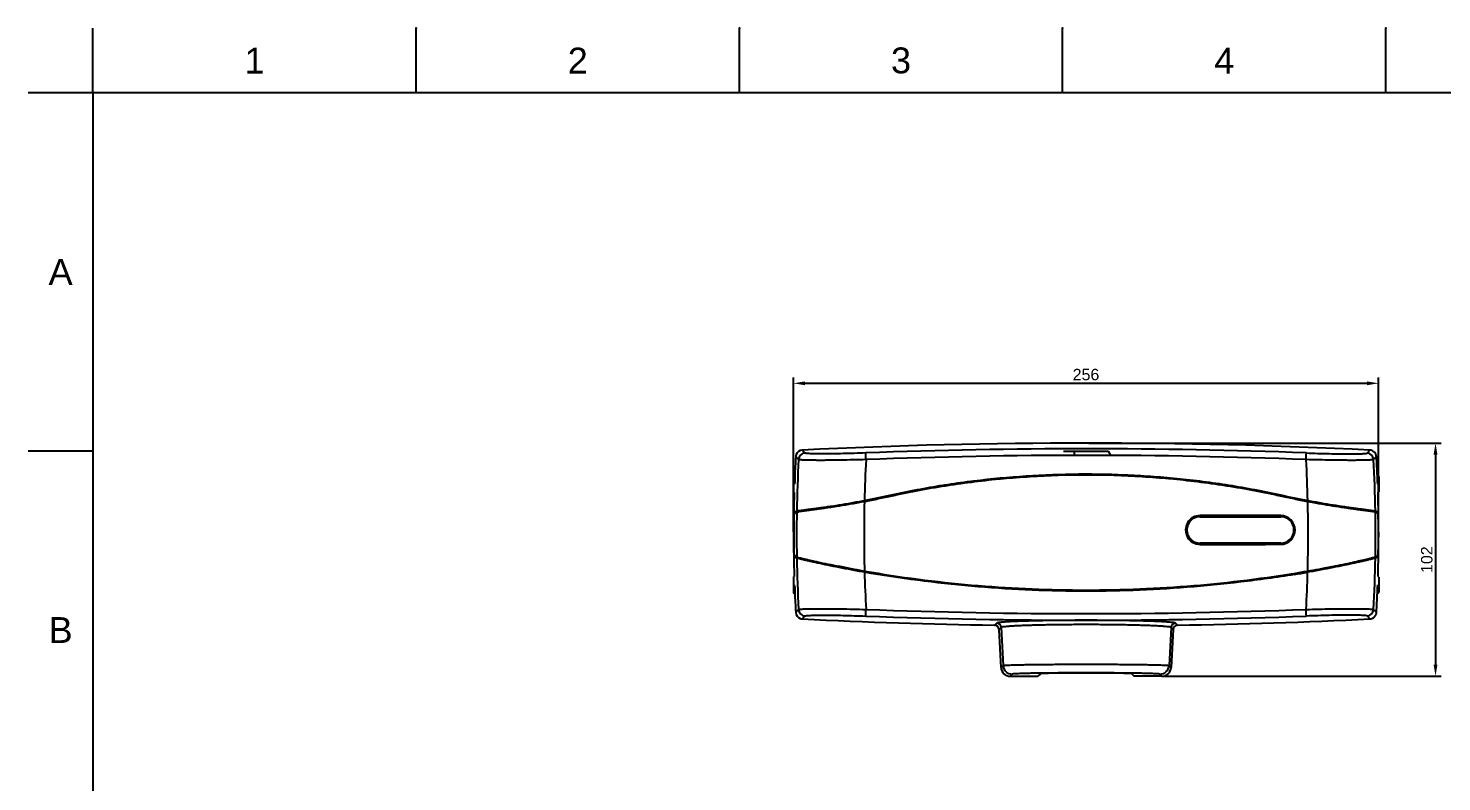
# Model space of a CAD drawing. Header units: millimetres. Extents: x 3440 to 4034, y 651 to 1071.
# Drawn here: x 3440.5 to 3749.6, y 906.6 to 1071.4 of the extents above; entities that cross this region are included whole.
import ezdxf

# ---------------------------------------------------------------- set-up
doc = ezdxf.new("R2010")
doc.units = ezdxf.units.MM
doc.header["$LTSCALE"] = 0.1
doc.layers.add('DIM', color=3, linetype='Continuous')
doc.layers.add('MEMBER', color=7, linetype='Continuous')
doc.styles.get("Standard").update_dxf_attribs({"font": 'arial.ttf'})
doc.dimstyles.new('ISO-25', dxfattribs={"dimtxt": 2.5, "dimasz": 2.5, "dimexe": 1.25, "dimexo": 0.625, "dimtad": 1, "dimtxsty": 'Standard', "dimcen": 2.5, "dimadec": 0, "dimazin": 0, "dimtfac": 1, "dimtmove": 0, "dimatfit": 3, "dimfxl": 1, "dimarcsym": 0})

# ---------------------------------------------------------------- blocks, each defined once
blk = doc.blocks.new('*D4')
at = {"layer": 'Defpoints', "color": 0, "transparency": 16777216}
for p in [(3735.82, 993.74), (3607.85, 960.66), (3735.82, 960.49)]:
    blk.add_point(p, dxfattribs=at)
at = {"layer": 'DIM', "color": 0, "lineweight": -2, "transparency": 16777216}
for p, q in [((3607.85, 961.28), (3607.85, 994.99)), ((3610.35, 993.74), (3733.32, 993.74)), ((3735.82, 961.11), (3735.82, 994.99))]:
    blk.add_line(p, q, dxfattribs=at)
at = {"layer": 'DIM', "color": 0, "transparency": 16777216}
for points in [[(3610.35, 994.15), (3610.35, 993.32), (3607.85, 993.74)], [(3733.32, 994.15), (3733.32, 993.32), (3735.82, 993.74)]]:
    blk.add_solid(points, dxfattribs=at)
at = {"layer": 'DIM', "color": 0, "transparency": 16777216, "insert": (3671.83, 995.64), "char_height": 2.5, "attachment_point": 5}
blk.add_mtext('256', dxfattribs=at)
blk = doc.blocks.new('*D5')
at = {"layer": 'Defpoints', "color": 0, "transparency": 16777216}
for p in [(3671.85, 980.66), (3688.45, 929.66), (3748.29, 929.66)]:
    blk.add_point(p, dxfattribs=at)
at = {"layer": 'DIM', "color": 0, "lineweight": -2, "transparency": 16777216}
for p, q in [((3672.48, 980.66), (3749.54, 980.66)), ((3748.29, 978.16), (3748.29, 932.16)), ((3689.08, 929.66), (3749.54, 929.66))]:
    blk.add_line(p, q, dxfattribs=at)
at = {"layer": 'DIM', "color": 0, "transparency": 16777216}
for points in [[(3747.87, 978.16), (3748.7, 978.16), (3748.29, 980.66)], [(3747.87, 932.16), (3748.7, 932.16), (3748.29, 929.66)]]:
    blk.add_solid(points, dxfattribs=at)
at = {"layer": 'DIM', "color": 0, "transparency": 16777216, "insert": (3746.38, 955.16), "char_height": 2.5, "attachment_point": 5, "rotation": 90}
blk.add_mtext('102', dxfattribs=at)

msp = doc.modelspace()

# ---------------------------------------------------------------- linework, layer by layer
for p, q in [((3454.596, 1057.271), (3454.596, 1071.412)), ((3525.303, 1057.271), (3525.303, 1071.412)), ((3596.01, 1057.271), (3596.01, 1071.412)), ((3666.717, 1057.271), (3666.717, 1071.412)), ((3737.424, 1057.271), (3737.424, 1071.412)), ((3454.596, 1057.271), (3440.454, 1057.271)), ((4020.252, 1057.271), (3454.596, 1057.271)), ((3454.596, 1057.271), (3454.596, 665.554)), ((3454.596, 978.928), (3440.454, 978.928))]:
    msp.add_line(p, q)
for p in [(3525.303, 1071.412), (3596.01, 1071.412), (3666.717, 1071.412), (3737.424, 1071.412)]:
    msp.add_point(p)
at = {"layer": 'MEMBER', "color": 7, "linetype": 'Continuous'}
for p, q in [((3608.966, 977.066), (3608.335, 977.703)), ((3609.758, 979.116), (3610.389, 978.481)), ((3666.927, 978.909), (3676.773, 978.909)), ((3669.35, 977.909), (3669.35, 978.909)), ((3677.35, 977.909), (3676.773, 978.909)), ((3733.311, 978.481), (3733.943, 979.116)), ((3735.366, 977.703), (3734.734, 977.066)), ((3607.85, 973.347), (3607.85, 969.971)), ((3608.106, 973.453), (3608.106, 972.06)), ((3608.147, 973.412), (3608.106, 973.453)), ((3671.85, 973.661), (3671.85, 973.735)), ((3735.553, 973.412), (3735.594, 973.453)), ((3735.594, 972.06), (3735.594, 973.453)), ((3735.85, 973.347), (3735.85, 969.971)), ((3623.312, 968.09), (3623.362, 968.099)), ((3623.34, 967.94), (3623.353, 967.927)), ((3623.374, 967.93), (3623.341, 967.923)), ((3623.375, 967.925), (3623.373, 967.843)), ((3720.359, 967.923), (3720.326, 967.93)), ((3720.338, 968.099), (3720.388, 968.09)), ((3720.342, 967.844), (3720.34, 967.929)), ((3720.347, 967.927), (3720.36, 967.94)), ((3720.67, 967.863), (3720.359, 967.923)), ((3721.316, 967.738), (3720.67, 967.863)), ((3608.591, 965.589), (3608.668, 965.629)), ((3608.668, 965.629), (3608.709, 965.649)), ((3608.708, 965.649), (3609.041, 965.644)), ((3608.709, 965.649), (3608.716, 965.653)), ((3696.775, 964.555), (3696.775, 964.759)), ((3696.775, 964.759), (3714.425, 964.759)), ((3714.425, 964.705), (3696.775, 964.705)), ((3714.425, 964.806), (3714.425, 964.805)), ((3714.425, 964.759), (3714.425, 964.555)), ((3721.381, 967.751), (3721.316, 967.738)), ((3735.227, 965.758), (3735.132, 965.805)), ((3696.775, 964.555), (3714.425, 964.555)), ((3696.775, 958.559), (3696.775, 958.763)), ((3714.425, 958.763), (3696.775, 958.763)), ((3696.775, 958.613), (3714.425, 958.613)), ((3714.425, 958.559), (3696.775, 958.559)), ((3714.425, 958.763), (3714.425, 958.559)), ((3714.425, 958.513), (3714.425, 958.512)), ((3608.713, 955.667), (3608.594, 955.736)), ((3608.713, 955.667), (3608.853, 955.67)), ((3608.716, 955.665), (3608.713, 955.667)), ((3734.987, 955.667), (3734.847, 955.67)), ((3734.988, 955.667), (3734.984, 955.665)), ((3735.028, 955.691), (3734.988, 955.667)), ((3735.106, 955.736), (3735.028, 955.691)), ((3735.132, 955.513), (3735.244, 955.577)), ((3623.383, 952.41), (3623.332, 952.419)), ((3623.374, 952.583), (3623.361, 952.569)), ((3623.373, 952.665), (3623.374, 952.583)), ((3623.374, 952.583), (3623.413, 952.576)), ((3623.376, 952.665), (3623.425, 952.657)), ((3720.336, 952.569), (3720.292, 952.562)), ((3720.305, 952.585), (3720.308, 952.666)), ((3720.305, 952.58), (3720.333, 952.585)), ((3720.363, 952.418), (3720.317, 952.411)), ((3720.339, 952.569), (3720.326, 952.583)), ((3607.85, 951.347), (3607.85, 947.971)), ((3608.106, 949.258), (3608.106, 947.865)), ((3717.322, 952.081), (3717.335, 952.067)), ((3735.594, 947.865), (3735.594, 949.258)), ((3735.85, 951.347), (3735.85, 947.971)), ((3608.147, 947.907), (3608.106, 947.865)), ((3671.448, 948.43), (3671.85, 948.43)), ((3671.85, 948.43), (3671.85, 948.506)), ((3735.553, 947.907), (3735.594, 947.865)), ((3608.335, 943.615), (3608.966, 944.253)), ((3734.734, 944.253), (3735.366, 943.615)), ((3610.389, 942.838), (3609.758, 942.202)), ((3653.265, 940.324), (3653.701, 932.004)), ((3690.436, 940.324), (3690, 932.004)), ((3733.943, 942.202), (3733.311, 942.838)), ((3653.251, 931.554), (3652.815, 939.872)), ((3690.885, 939.872), (3690.449, 931.554)), ((3653.251, 931.554), (3653.701, 932.004)), ((3690, 932.004), (3690.449, 931.554)), ((3655.697, 930.109), (3655.248, 929.659)), ((3655.248, 929.659), (3661.32, 929.659)), ((3661.852, 930.191), (3661.32, 929.659)), ((3681.849, 930.191), (3682.38, 929.659)), ((3688.453, 929.659), (3682.38, 929.659)), ((3688.453, 929.659), (3688.003, 930.109))]:
    msp.add_line(p, q, dxfattribs=at)
for centre, radius, start, end in [((3671.85, -269.341), 1250, 87.152714, 92.847288), ((3907.85, 960.659), 300, 176.74305, 177.56065), ((3609.842, 977.616), 1.51, 159.79293, 176.68936), ((3609.841, 977.616), 1.509, 159.79454, 176.69473), ((3609.832, 977.618), 1.5, 92.84703, 159.7387), ((3609.832, 977.618), 1.5, 92.84541, 159.74538), ((3914.037, 960.66), 305.512, 176.92177, 179.03498), ((3610.465, 976.981), 1.501, 92.90027, 176.77736), ((3930.334, 960.662), 307.062, 176.94009, 178.61419), ((3671.85, -293.731), 1273.144, 87.831493, 92.168507), ((3671.85, -290.532), 1268.499, 87.825073, 92.174927), ((3413.366, 960.662), 307.062, 1.38581, 3.05991), ((3733.235, 976.981), 1.501, 3.22259, 87.09972), ((3733.866, 977.609), 1.509, 70.39121, 87.09922), ((3733.866, 977.609), 1.509, 70.39781, 87.10132), ((3733.87, 977.622), 1.496, 64.4187, 70.34863), ((3733.867, 977.617), 1.501, 25.54721, 64.41132), ((3733.868, 977.618), 1.501, 25.5401, 64.41889), ((3429.663, 960.66), 305.512, 0.96502, 3.07823), ((3733.872, 977.62), 1.496, 20.0554, 25.53377), ((3733.872, 977.62), 1.495, 20.05999, 25.53965), ((3733.859, 977.616), 1.509, 3.3104, 20.01831), ((3435.85, 960.659), 300, 2.43934, 3.25696), ((3608, 973.347), 0.15, 45, 180), ((3332.684, 981.817), 275.595, 357.88771, 358.14561), ((3554.83, 974.571), 53.331, 358.20288, 358.53066), ((3670.081, 785.446), 188.168, 97.23236, 99.01025), ((3671.931, 771.214), 202.519, 94.98345, 97.24469), ((3672.032, 770.127), 203.611, 93.39522, 94.98526), ((3671.852, 775.61), 198.125, 90.00066, 90.82475), ((3778.388, 974.272), 42.845, 181.43084, 181.83953), ((3946.207, 979.573), 210.747, 181.81525, 182.15201), ((3735.7, 973.347), 0.15, 0, 135), ((3608, 969.971), 0.15, 180, 213.75), ((3907.85, 960.659), 300, 178.24951, 181.75049), ((3930.537, 960.661), 307.265, 178.66055, 181.49108), ((3631.254, 969.573), 8.081, 190.57717, 191.12754), ((3632.558, 969.815), 9.355, 190.56843, 191.01491), ((3629.536, 969.328), 0.263, 219.10816, 223.13799), ((3687.295, 702.297), 273.071, 101.60088, 102.25244), ((3412.99, 960.66), 307.438, 358.50998, 1.33899), ((3761.609, 1188.326), 224.214, 259.39879, 259.66411), ((3435.85, 960.659), 300, 358.24872, 1.75128), ((3735.7, 969.971), 0.15, 326.25, 0), ((3610.404, 961.996), 4.228, 115.73033, 117.37333), ((3914.092, 960.659), 305.567, 179.08197, 180.91813), ((3610.181, 962.569), 3.414, 117.77361, 118.48236), ((3608.719, 965.803), 0.15, 240.04148, 269.03972), ((3696.775, 961.659), 3.151, 89.98985, 270.01015), ((3696.775, 961.659), 3.1, 90, 270), ((3696.775, 961.659), 3.046, 90, 270), ((3714.424, 961.659), 3.147, 270.01288, 89.98712), ((3714.425, 961.659), 3.1, 270, 90), ((3714.425, 961.659), 3.046, 270, 90), ((3733.209, 961.973), 4.085, 62.28, 64.25119), ((3429.608, 960.659), 305.567, 359.08187, 0.91803), ((3696.775, 961.659), 2.896, 90, 270), ((3714.425, 961.659), 2.896, 270, 90), ((3627.214, 988.03), 37.484, 240.00073, 240.16925), ((3914.037, 960.659), 305.512, 180.96513, 183.07823), ((3723.386, 998.043), 43.955, 283.97928, 284.29103), ((3429.663, 960.659), 305.512, 356.92177, 359.03487), ((3930.327, 960.656), 307.055, 181.53828, 183.05992), ((3671.757, 1233.938), 285.435, 279.1858, 279.79667), ((3668.866, 1251.992), 303.814, 279.1798, 279.74511), ((3668.991, 1251.154), 303.121, 279.18154, 279.74866), ((3413.373, 960.656), 307.055, 356.94008, 358.46125), ((3608, 951.347), 0.15, 146.25, 180), ((3671.799, 1233.957), 285.528, 273.74221, 276.11659), ((3671.804, 1233.912), 285.483, 276.11662, 276.29896), ((3671.872, 1233.413), 284.979, 276.29637, 279.17707), ((3735.7, 951.347), 0.15, 0, 33.75), ((3608, 947.971), 0.15, 180, 315), ((3907.85, 960.659), 300, 182.43934, 183.25696), ((3671.851, 1232.581), 284.151, 269.99974, 270.87434), ((3671.839, 1233.255), 284.825, 270.87484, 273.02111), ((3671.817, 1233.699), 285.269, 273.02073, 273.74202), ((3435.85, 960.659), 300, 356.74306, 357.56065), ((3735.7, 947.971), 0.15, 225, 0), ((3609.832, 943.7), 1.5, 183.2567, 249.7401), ((3609.832, 943.7), 1.5, 183.25646, 249.7471), ((3610.465, 944.337), 1.501, 183.22264, 267.09973), ((3671.85, 2211.85), 1268.499, 267.825073, 272.174927), ((3733.235, 944.337), 1.501, 272.90028, 356.77741), ((3733.865, 943.702), 1.503, 325.55164, 336.20835), ((3733.867, 943.701), 1.501, 325.5413, 336.21744), ((3733.869, 943.7), 1.499, 336.22893, 341.17276), ((3733.875, 943.698), 1.493, 336.21889, 341.18296), ((3733.859, 943.702), 1.509, 341.20768, 356.69338), ((3733.861, 943.702), 1.507, 341.20497, 356.70953), ((3609.834, 943.71), 1.51, 249.79663, 267.09742), ((3609.834, 943.71), 1.509, 249.80236, 267.09911), ((3671.85, 2190.659), 1250, 267.152714, 269.08241), ((3671.85, 2215.05), 1273.144, 267.831493, 272.168507), ((3651.816, 939.824), 0.996, 83.86176, 89.07304), ((3651.816, 939.82), 1, 3.00464, 89.08241), ((3651.815, 939.813), 1.007, 71.88028, 83.86451), ((3651.815, 939.816), 1.004, 55.47565, 71.80455), ((3652.266, 940.271), 1, 3.04542, 89.07742), ((3691.435, 940.271), 1, 90.92259, 176.95747), ((3691.884, 939.82), 1, 90.91759, 177), ((3671.85, 2190.659), 1250, 270.91759, 272.84729), ((3733.866, 943.71), 1.509, 272.89696, 288.38144), ((3733.867, 943.708), 1.507, 272.8846, 288.38113), ((3733.869, 943.699), 1.498, 288.41574, 293.35603), ((3733.871, 943.694), 1.493, 288.40615, 293.36519), ((3733.866, 943.703), 1.503, 293.37575, 304.03555), ((3733.868, 943.701), 1.501, 293.36772, 304.04675), ((3733.863, 943.707), 1.508, 304.06036, 309.72949), ((3733.872, 943.695), 1.494, 304.04681, 306.43804), ((3733.87, 943.698), 1.497, 306.44136, 309.76632), ((3733.862, 943.707), 1.509, 309.77428, 319.80995), ((3733.871, 943.698), 1.497, 309.72614, 314.7833), ((3733.87, 943.698), 1.497, 314.79793, 319.85845), ((3733.862, 943.705), 1.508, 319.85507, 325.52738), ((3733.871, 943.699), 1.497, 319.8179, 323.1463), ((3733.873, 943.697), 1.494, 323.14963, 325.54038), ((3655.248, 931.659), 2, 183, 270), ((3655.698, 932.109), 2, 183.0206, 269.97888), ((3688.002, 932.109), 2, 270.02112, 356.9794), ((3688.452, 931.659), 2, 270, 357)]:
    msp.add_arc(centre, radius, start, end, dxfattribs=at)
for centre, major_axis, ratio, start_param, end_param in [((3655.248, 931.66), (1.415, 1.415), 0.9996955, 8.6918999, 10.2100238), ((3688.452, 931.66), (-1.415, 1.415), 0.9996955, -3.9268385, -2.4087146), ((3671.85, 930.188), (10, 0), 0.0174551, 0.0174533, 3.1241394)]:
    msp.add_ellipse(centre, major_axis=major_axis, ratio=ratio, start_param=start_param, end_param=end_param, dxfattribs=at)
for points, start_tangent, end_tangent in [([(3623.71, 977.054), (3620.889, 976.98), (3618.174, 976.927), (3615.673, 976.895), (3614.523, 976.888), (3613.456, 976.886), (3612.49, 976.89), (3611.628, 976.899), (3610.871, 976.915), (3610.234, 976.935), (3609.723, 976.961), (3609.515, 976.975), (3609.339, 976.991), (3609.196, 977.008), (3609.085, 977.026), (3609.009, 977.046), (3608.966, 977.066)], (-0.9995813, -0.0289338), (-0.7725106, 0.6350019)), ([(3623.676, 978.501), (3621.132, 978.414), (3618.686, 978.349), (3616.425, 978.309), (3615.389, 978.298), (3614.431, 978.294), (3613.561, 978.296), (3612.784, 978.305), (3612.108, 978.32), (3611.536, 978.341), (3611.074, 978.368), (3610.885, 978.384), (3610.726, 978.4), (3610.597, 978.419), (3610.497, 978.438), (3610.428, 978.459), (3610.389, 978.481)], (-0.9992837, -0.0378434), (-0.7304862, 0.6829274)), ([(3623.71, 977.053), (3623.692, 977.576), (3623.684, 977.828), (3623.678, 978.055), (3623.675, 978.241), (3623.673, 978.379), (3623.674, 978.465), (3623.676, 978.501)], (-0.0373469, 0.9993024), (0.2478029, 0.9688105)), ([(3719.99, 977.053), (3720.008, 977.576), (3720.016, 977.828), (3720.022, 978.055), (3720.026, 978.241), (3720.027, 978.379), (3720.027, 978.465), (3720.024, 978.501)], (0.0373464, 0.9993024), (-0.2477346, 0.9688279)), ([(3734.734, 977.066), (3734.692, 977.046), (3734.615, 977.026), (3734.505, 977.008), (3734.361, 976.991), (3734.186, 976.975), (3733.978, 976.961), (3733.466, 976.935), (3732.829, 976.915), (3732.072, 976.899), (3731.21, 976.89), (3730.244, 976.886), (3729.177, 976.888), (3728.027, 976.895), (3725.527, 976.927), (3722.811, 976.98), (3719.99, 977.054)], (-0.7725106, -0.6350019), (-0.9995813, 0.0289338)), ([(3720.024, 978.501), (3722.568, 978.414), (3725.015, 978.349), (3727.276, 978.309), (3728.311, 978.298), (3729.269, 978.294), (3730.139, 978.296), (3730.916, 978.305), (3731.592, 978.32), (3732.164, 978.341), (3732.627, 978.368), (3732.974, 978.4), (3733.103, 978.419), (3733.203, 978.438), (3733.272, 978.459), (3733.311, 978.481)], (0.9992862, -0.0377775), (0.7416894, 0.6707435)), ([(3608.143, 973.204), (3608.145, 973.26), (3608.146, 973.376)], (0.0244228, 0.9997017), (-0.0022957, 0.9999974)), ([(3720.344, 967.844), (3717.342, 968.43), (3715.844, 968.743), (3714.35, 969.067), (3712.854, 969.389), (3711.357, 969.703), (3708.356, 970.299), (3705.346, 970.841), (3702.326, 971.331), (3696.265, 972.168), (3690.181, 972.821), (3684.08, 973.289), (3671.85, 973.661), (3659.62, 973.289), (3653.519, 972.821), (3647.436, 972.168), (3641.375, 971.331), (3638.355, 970.841), (3635.344, 970.299), (3632.343, 969.703), (3630.846, 969.389), (3629.351, 969.067), (3627.856, 968.743), (3626.359, 968.43), (3623.356, 967.844)], (-0.983111, 0.1830103), (-0.983111, -0.1830103)), ([(3623.36, 968.098), (3626.172, 968.65), (3628.976, 969.241), (3630.377, 969.543), (3631.779, 969.84), (3634.588, 970.406), (3637.405, 970.929), (3640.231, 971.404), (3645.906, 972.226), (3657.318, 973.381), (3668.779, 973.886), (3680.25, 973.733), (3685.978, 973.41), (3691.693, 972.925), (3697.393, 972.278), (3703.071, 971.468), (3708.722, 970.482), (3714.341, 969.324)], (0.982958, 0.1838304), (0.9772156, -0.2122489)), ([(3629.332, 969.162), (3631.948, 969.72), (3634.57, 970.248), (3639.833, 971.186), (3645.126, 971.969), (3650.44, 972.609), (3655.769, 973.109), (3661.11, 973.468), (3671.812, 973.757), (3682.514, 973.472), (3687.855, 973.115), (3693.185, 972.617), (3698.499, 971.979), (3703.794, 971.198), (3709.064, 970.261), (3714.308, 969.175)], (0.9775583, 0.2106651), (0.9772262, -0.2122004)), ([(3720.34, 967.929), (3717.34, 968.514), (3714.351, 969.149), (3711.357, 969.78), (3708.357, 970.375), (3705.346, 970.919), (3702.326, 971.411), (3696.265, 972.247), (3684.08, 973.36), (3671.85, 973.735)], (-0.9818655, 0.189579), (-1, -0.0000021)), ([(3735.556, 973.409), (3735.555, 973.407), (3735.554, 973.401), (3735.554, 973.39), (3735.554, 973.375)], (-0.999634, -0.0270527), (-0.001832, -0.9999983)), ([(3735.554, 973.375), (3735.554, 973.346), (3735.557, 973.203)], (-0.001832, -0.9999983), (0.0244822, -0.9997003)), ([(3623.356, 967.844), (3620.554, 967.342), (3617.849, 966.894), (3615.338, 966.51), (3614.185, 966.343), (3613.115, 966.194), (3612.138, 966.061), (3611.264, 965.945), (3610.5, 965.844), (3609.855, 965.759), (3609.335, 965.688), (3609.123, 965.658), (3608.944, 965.631), (3608.798, 965.607), (3608.686, 965.587), (3608.608, 965.569), (3608.565, 965.555)], (-0.9831129, -0.183), (-0.9011382, -0.433532)), ([(3608.569, 965.805), (3608.612, 965.819), (3608.69, 965.837), (3608.802, 965.857), (3608.947, 965.881), (3609.126, 965.907), (3609.337, 965.938), (3609.856, 966.009), (3610.498, 966.094), (3611.256, 966.194), (3612.13, 966.31), (3613.106, 966.443), (3614.168, 966.592), (3615.315, 966.758), (3617.823, 967.142), (3620.519, 967.59), (3623.312, 968.09)], (0.9008262, 0.4341799), (0.9832859, 0.1820682)), ([(3608.716, 965.653), (3608.759, 965.667), (3608.836, 965.684), (3608.947, 965.704), (3609.091, 965.728), (3609.268, 965.755), (3609.478, 965.785), (3609.993, 965.856), (3610.631, 965.941), (3611.386, 966.041), (3612.25, 966.158), (3613.216, 966.29), (3614.274, 966.44), (3615.414, 966.606), (3617.896, 966.99), (3620.57, 967.439), (3623.34, 967.94)], (0.8965117, 0.44302), (0.9829339, 0.1839593)), ([(3623.341, 967.923), (3619.478, 967.197), (3617.641, 966.876), (3615.915, 966.595)], (-0.9818786, -0.1895109), (-0.9877939, -0.1557663)), ([(3623.335, 967.96), (3623.333, 967.97), (3623.324, 968.013)], (-0.212195, 0.9772274), (-0.1931388, 0.9811714)), ([(3623.34, 967.94), (3623.339, 967.945), (3623.335, 967.96)], (-0.75289, 0.6581463), (-0.212195, 0.9772274)), ([(3629.344, 969.148), (3626.364, 968.515), (3623.373, 967.931)], (-0.9772934, -0.2118904), (-0.981872, -0.189545)), ([(3623.387, 967.971), (3623.385, 967.982), (3623.376, 968.028)], (-0.2046926, 0.9788263), (-0.191183, 0.9815544)), ([(3623.392, 967.95), (3623.391, 967.955), (3623.387, 967.971)], (-0.7255098, 0.6882119), (-0.2046926, 0.9788263)), ([(3623.392, 967.95), (3626.366, 968.534), (3629.332, 969.162)], (0.9829645, 0.1837956), (0.9775584, 0.2106648)), ([(3714.308, 969.175), (3714.309, 969.179), (3714.311, 969.188), (3714.314, 969.203), (3714.319, 969.221), (3714.329, 969.268), (3714.341, 969.323)], (0.614564, 0.788867), (0.2120965, 0.9772487)), ([(3714.308, 969.175), (3718.805, 968.238), (3720.308, 967.95)], (0.9772262, -0.2122002), (0.9829645, -0.1837956)), ([(3714.342, 969.326), (3720.341, 968.1)], (0.9772158, -0.2122481), (0.982957, -0.1838357)), ([(3720.338, 968.099), (3720.327, 968.043), (3720.318, 967.996), (3720.314, 967.977), (3720.311, 967.963), (3720.309, 967.953), (3720.308, 967.95)], (-0.1835646, -0.9830076), (-0.7255094, -0.6882122)), ([(3735.136, 965.555), (3735.092, 965.569), (3735.014, 965.587), (3734.902, 965.607), (3734.756, 965.631), (3734.577, 965.658), (3734.365, 965.688), (3733.845, 965.759), (3733.2, 965.844), (3732.437, 965.945), (3731.562, 966.061), (3730.585, 966.194), (3729.515, 966.343), (3728.362, 966.51), (3725.851, 966.894), (3723.146, 967.342), (3720.344, 967.844)], (-0.9011382, 0.433532), (-0.9831129, 0.1830001)), ([(3720.391, 968.089), (3720.38, 968.035), (3720.37, 967.984), (3720.366, 967.965), (3720.363, 967.951), (3720.361, 967.943), (3720.36, 967.94)], (-0.1837006, -0.9829822), (-0.7303385, -0.6830855)), ([(3720.388, 968.09), (3723.18, 967.59), (3725.874, 967.143), (3728.379, 966.759), (3729.529, 966.592), (3730.59, 966.444), (3731.565, 966.311), (3732.44, 966.194), (3733.2, 966.094), (3733.84, 966.009), (3734.359, 965.938), (3734.571, 965.908), (3734.75, 965.881), (3734.897, 965.857), (3735.009, 965.837), (3735.088, 965.819), (3735.132, 965.805)], (0.9832858, -0.1820689), (0.9008262, -0.4341799)), ([(3608.25, 965.63), (3608.161, 965.57), (3608.084, 965.516), (3608.05, 965.493), (3608.019, 965.465), (3608.004, 965.449), (3607.997, 965.443), (3607.991, 965.437), (3607.977, 965.403), (3607.963, 965.281), (3607.949, 965.022), (3607.934, 964.614), (3607.919, 964.07), (3607.907, 963.411), (3607.896, 962.66), (3607.889, 961.844), (3607.885, 960.988), (3607.886, 960.121), (3607.89, 959.272), (3607.898, 958.469), (3607.909, 957.739), (3607.923, 957.105), (3607.938, 956.591), (3607.945, 956.386), (3607.952, 956.22), (3607.96, 956.09), (3607.967, 955.995), (3607.974, 955.935), (3607.98, 955.907)], (-0.8405027, -0.5418073), (0.4519928, -0.8920216)), ([(3608.564, 965.555), (3608.315, 965.423), (3608.211, 965.359), (3608.121, 965.295), (3608.081, 965.262), (3608.045, 965.229), (3608.028, 965.213), (3608.011, 965.197), (3607.996, 965.184), (3607.989, 965.181), (3607.982, 965.173), (3607.975, 965.153), (3607.968, 965.11), (3607.96, 965.032), (3607.953, 964.91), (3607.945, 964.74), (3607.937, 964.526), (3607.929, 964.269), (3607.921, 963.973), (3607.908, 963.275), (3607.897, 962.466), (3607.89, 961.583), (3607.887, 960.659), (3607.89, 959.736), (3607.897, 958.852), (3607.908, 958.044), (3607.921, 957.346), (3607.929, 957.049), (3607.937, 956.792), (3607.945, 956.577), (3607.953, 956.408), (3607.96, 956.286), (3607.968, 956.209), (3607.975, 956.167), (3607.982, 956.148), (3607.989, 956.141), (3607.996, 956.139), (3608.011, 956.128), (3608.027, 956.114), (3608.044, 956.099), (3608.081, 956.066), (3608.121, 956.033), (3608.211, 955.972), (3608.315, 955.907), (3608.564, 955.763)], (-0.9010932, -0.4336254), (0.8683035, -0.4960333)), ([(3608.46, 965.751), (3608.403, 965.721), (3608.25, 965.63)], (-0.8879196, -0.4599987), (-0.8405027, -0.5418073)), ([(3608.59, 965.726), (3608.58, 965.746), (3608.569, 965.805)], (-0.5004303, 0.8657768), (0.0125743, 0.9999209)), ([(3608.644, 965.673), (3608.59, 965.726)], (-0.8663905, 0.4993672), (-0.5004303, 0.8657768)), ([(3714.425, 964.806), (3696.775, 964.81)], (-1, 0.0002477), (-1, 0.000145)), ([(3727.938, 966.572), (3724.765, 967.098), (3721.316, 967.738)], (-0.987862, 0.1553343), (-0.9818884, 0.1894601)), ([(3721.381, 967.751), (3724.003, 967.289), (3726.51, 966.878), (3728.819, 966.528), (3729.874, 966.376), (3730.85, 966.24), (3731.739, 966.119), (3732.533, 966.012), (3733.226, 965.92), (3733.811, 965.842), (3734.283, 965.776), (3734.638, 965.723), (3734.77, 965.701), (3734.873, 965.682), (3734.944, 965.666), (3734.984, 965.653)], (0.9837759, -0.1794017), (0.8944511, -0.4471657)), ([(3735.06, 965.675), (3735.042, 965.666), (3734.984, 965.653)], (-0.8568045, -0.5156415), (-0.9998635, -0.0165195)), ([(3735.132, 965.805), (3735.114, 965.732), (3735.06, 965.675)], (0.0096727, -0.9999532), (-0.8568045, -0.5156415)), ([(3735.11, 965.589), (3735.146, 965.57), (3735.248, 965.512)], (0.8847192, -0.4661243), (0.8596052, -0.5109589)), ([(3735.136, 955.763), (3735.267, 955.838), (3735.385, 955.907), (3735.489, 955.972), (3735.579, 956.033), (3735.619, 956.066), (3735.656, 956.099), (3735.673, 956.114), (3735.689, 956.128), (3735.704, 956.139), (3735.711, 956.141), (3735.718, 956.147), (3735.725, 956.166), (3735.733, 956.208), (3735.74, 956.285), (3735.748, 956.408), (3735.756, 956.577), (3735.764, 956.792), (3735.771, 957.049), (3735.779, 957.346), (3735.793, 958.044), (3735.803, 958.852), (3735.81, 959.736), (3735.813, 960.659), (3735.81, 961.583), (3735.803, 962.466), (3735.793, 963.275), (3735.779, 963.972), (3735.771, 964.269), (3735.764, 964.526), (3735.756, 964.74), (3735.748, 964.909), (3735.74, 965.032), (3735.733, 965.109), (3735.725, 965.152), (3735.722, 965.164), (3735.718, 965.172), (3735.711, 965.181), (3735.704, 965.184), (3735.689, 965.197), (3735.673, 965.213), (3735.656, 965.229), (3735.619, 965.262), (3735.579, 965.295), (3735.489, 965.359), (3735.385, 965.423), (3735.136, 965.555)], (0.8683035, 0.4960333), (-0.9010932, 0.4336254)), ([(3735.445, 965.634), (3735.395, 965.665), (3735.227, 965.758)], (-0.847459, 0.5308609), (-0.8888004, 0.4582945)), ([(3735.719, 965.415), (3735.707, 965.431), (3735.694, 965.439), (3735.681, 965.455), (3735.666, 965.47), (3735.636, 965.498), (3735.603, 965.525), (3735.529, 965.579), (3735.445, 965.634)], (-0.3969857, 0.9178248), (-0.847459, 0.5308609)), ([(3735.451, 955.7), (3735.54, 955.759), (3735.58, 955.786), (3735.617, 955.814), (3735.651, 955.841), (3735.682, 955.864), (3735.697, 955.876), (3735.703, 955.88), (3735.71, 955.884), (3735.717, 955.893), (3735.723, 955.917), (3735.73, 955.964), (3735.737, 956.041), (3735.752, 956.305), (3735.767, 956.719), (3735.781, 957.268), (3735.794, 957.932), (3735.804, 958.686), (3735.812, 959.505), (3735.815, 960.362), (3735.814, 961.23), (3735.81, 962.078), (3735.801, 962.879), (3735.79, 963.608), (3735.777, 964.237), (3735.77, 964.508), (3735.762, 964.746), (3735.755, 964.947), (3735.747, 965.11), (3735.74, 965.236), (3735.733, 965.328), (3735.726, 965.387), (3735.719, 965.414)], (0.8457293, 0.5336121), (-0.4815414, 0.8764234)), ([(3735.608, 965.268), (3735.69, 965.323), (3735.719, 965.414)], (0.9615414, 0.2746599), (-0.0068108, 0.9999768)), ([(3696.775, 958.508), (3714.425, 958.512)], (1, 0.000145), (1, 0.0002477)), ([(3607.98, 955.907), (3608.006, 955.878), (3608.019, 955.869), (3608.033, 955.856), (3608.048, 955.842), (3608.064, 955.829), (3608.096, 955.804), (3608.17, 955.752), (3608.254, 955.698)], (0.5325912, -0.8463726), (0.8473493, -0.5310359)), ([(3608.099, 956.055), (3608.012, 956), (3607.981, 955.907)], (-0.9772427, -0.2121242), (-0.0018412, -0.9999983)), ([(3608.254, 955.698), (3608.304, 955.667), (3608.473, 955.568)], (0.8473493, -0.5310359), (0.8662584, -0.4995962)), ([(3608.565, 955.763), (3608.609, 955.744), (3608.687, 955.717), (3608.8, 955.684), (3608.947, 955.643), (3609.341, 955.541), (3609.865, 955.412), (3610.513, 955.258), (3611.278, 955.08), (3612.154, 954.883), (3613.13, 954.667), (3615.35, 954.194), (3617.856, 953.686), (3620.562, 953.169), (3623.376, 952.665)], (0.8683598, -0.4959347), (0.985421, -0.1701337)), ([(3608.59, 955.592), (3608.58, 955.572), (3608.569, 955.513)], (-0.5013854, -0.8652241), (0.0161226, -0.99987)), ([(3623.332, 952.419), (3620.528, 952.921), (3617.831, 953.437), (3615.336, 953.943), (3613.124, 954.416), (3612.15, 954.632), (3611.274, 954.83), (3610.513, 955.007), (3609.87, 955.161), (3609.346, 955.291), (3608.951, 955.394), (3608.804, 955.434), (3608.691, 955.468), (3608.613, 955.494), (3608.569, 955.513)], (-0.9855491, 0.1693897), (-0.8673126, 0.4977639)), ([(3608.644, 955.645), (3608.59, 955.592)], (-0.8698594, -0.4932997), (-0.5013854, -0.8652241)), ([(3608.716, 955.665), (3608.698, 955.664), (3608.644, 955.645)], (-0.9998717, -0.0160161), (-0.8698594, -0.4932997)), ([(3608.716, 955.665), (3608.76, 955.646), (3608.838, 955.62), (3608.95, 955.587), (3609.096, 955.547), (3609.489, 955.443), (3610.01, 955.313), (3610.65, 955.159), (3611.406, 954.982), (3612.276, 954.784), (3613.244, 954.567), (3615.438, 954.094), (3617.913, 953.588), (3620.585, 953.071), (3623.361, 952.569)], (0.8672742, -0.4978308), (0.9852332, -0.1712179)), ([(3720.324, 952.665), (3725.273, 953.574), (3729.651, 954.469), (3731.471, 954.866), (3732.972, 955.207), (3734.106, 955.478), (3734.837, 955.666)], (0.985421, 0.1701338), (0.9635296, 0.2676016)), ([(3735.132, 955.513), (3735.087, 955.494), (3735.009, 955.467), (3734.896, 955.434), (3734.749, 955.393), (3734.355, 955.291), (3733.833, 955.162), (3733.188, 955.007), (3732.428, 954.831), (3731.552, 954.633), (3730.576, 954.416), (3728.363, 953.943), (3725.866, 953.436), (3723.168, 952.92), (3720.363, 952.418)], (-0.8673141, -0.4977612), (-0.9855535, -0.1693644)), ([(3734.984, 955.665), (3734.955, 955.652), (3734.908, 955.634), (3734.757, 955.588), (3734.532, 955.526), (3734.236, 955.449)], (-0.8604648, -0.50951), (-0.9690323, -0.246934)), ([(3734.837, 955.666), (3735.037, 955.725), (3735.099, 955.747), (3735.136, 955.763)], (0.9635296, 0.2676016), (0.8683598, 0.4959347)), ([(3735.06, 955.643), (3735.042, 955.652), (3734.984, 955.665)], (-0.8578757, 0.5138573), (-0.999618, 0.0276376)), ([(3735.132, 955.513), (3735.127, 955.549), (3735.06, 955.643)], (0.015836, 0.9998746), (-0.8578757, 0.5138573)), ([(3735.244, 955.577), (3735.3, 955.609), (3735.451, 955.7)], (0.8664871, 0.4991994), (0.8457293, 0.5336121)), ([(3623.375, 952.584), (3620.476, 953.143), (3617.714, 953.716)], (-0.984004, 0.1781464), (-0.9779054, 0.2090479)), ([(3717.358, 951.917), (3711.523, 951.034), (3705.672, 950.272), (3693.928, 949.113), (3670.345, 948.259), (3658.547, 948.567), (3646.773, 949.363), (3623.382, 952.409)], (-0.9871916, -0.1595389), (-0.985333, 0.1706424)), ([(3623.383, 952.411), (3623.393, 952.465), (3623.402, 952.516), (3623.405, 952.535), (3623.408, 952.549), (3623.41, 952.557), (3623.411, 952.561)], (0.170383, 0.9853779), (0.6460891, 0.763262)), ([(3717.335, 952.069), (3711.503, 951.187), (3705.655, 950.426), (3693.918, 949.268), (3670.348, 948.414), (3658.557, 948.721), (3646.789, 949.516), (3623.411, 952.561)], (-0.9871964, -0.1595093), (-0.985342, 0.1705907)), ([(3623.413, 952.576), (3626.389, 952.08), (3627.879, 951.843), (3629.37, 951.614), (3632.355, 951.181), (3635.345, 950.779), (3641.337, 950.069), (3647.342, 949.487), (3653.359, 949.032), (3659.384, 948.704), (3671.448, 948.43)], (0.9840907, -0.1776669), (0.999999, -0.0014239)), ([(3623.425, 952.657), (3646.803, 949.612), (3670.353, 948.51), (3693.914, 949.364), (3717.323, 952.164)], (0.9854469, -0.1699838), (0.9871747, 0.1596436)), ([(3717.322, 952.081), (3718.069, 952.202), (3718.816, 952.323), (3719.561, 952.45), (3720.305, 952.585)], (0.9871924, 0.1595341), (0.984002, 0.1781575)), ([(3720.317, 952.41), (3720.319, 952.469), (3720.322, 952.52), (3720.327, 952.555), (3720.336, 952.569)], (0.0412771, 0.9991477), (0.9595345, 0.281591)), ([(3720.333, 952.585), (3723.167, 953.13), (3725.873, 953.693)], (0.9839608, 0.1783846), (0.9778226, 0.2094347)), ([(3734.004, 955.39), (3731.811, 954.871), (3728.598, 954.166), (3724.661, 953.367), (3720.336, 952.569)], (-0.9703244, -0.2418068), (-0.9852354, -0.1712051)), ([(3608.145, 948.042), (3608.126, 948.686), (3608.092, 949.659)], (-0.0199592, 0.9998008), (-0.0366715, 0.9993274)), ([(3735.609, 949.659), (3735.574, 948.686), (3735.555, 948.042)], (-0.0366715, -0.9993274), (-0.0199645, -0.9998007)), ([(3608.145, 947.909), (3608.145, 947.911), (3608.146, 947.918), (3608.146, 947.928), (3608.146, 947.943), (3608.146, 947.984), (3608.145, 948.042)], (0.999765, -0.0216759), (-0.0199592, 0.9998008)), ([(3735.555, 948.042), (3735.554, 947.984), (3735.554, 947.943), (3735.554, 947.928), (3735.554, 947.918), (3735.555, 947.911), (3735.556, 947.909)], (-0.0199645, -0.9998007), (0.9997244, 0.0234752)), ([(3608.966, 944.253), (3609.009, 944.273), (3609.085, 944.292), (3609.196, 944.31), (3609.339, 944.327), (3609.515, 944.343), (3609.723, 944.358), (3610.234, 944.383), (3610.871, 944.404), (3611.628, 944.419), (3612.49, 944.429), (3613.456, 944.433), (3614.523, 944.431), (3615.673, 944.423), (3618.174, 944.392), (3620.889, 944.338), (3623.71, 944.265)], (0.7725106, 0.6350019), (0.9995813, -0.0289338)), ([(3623.676, 942.817), (3623.674, 942.853), (3623.673, 942.939), (3623.675, 943.077), (3623.678, 943.264), (3623.684, 943.49), (3623.692, 943.742), (3623.71, 944.265)], (-0.2478027, 0.9688105), (0.0373469, 0.9993024)), ([(3719.99, 944.265), (3722.811, 944.338), (3725.527, 944.392), (3728.027, 944.423), (3729.177, 944.431), (3730.244, 944.433), (3731.21, 944.429), (3732.072, 944.419), (3732.829, 944.404), (3733.466, 944.383), (3733.978, 944.358), (3734.186, 944.343), (3734.361, 944.327), (3734.505, 944.31), (3734.615, 944.292), (3734.692, 944.273), (3734.734, 944.253)], (0.9995813, 0.0289338), (0.7725106, -0.6350019)), ([(3720.024, 942.817), (3720.027, 942.853), (3720.027, 942.939), (3720.026, 943.077), (3720.022, 943.264), (3720.016, 943.49), (3720.008, 943.742), (3719.99, 944.265)], (0.2477344, 0.968828), (-0.0373464, 0.9993024)), ([(3610.389, 942.838), (3610.428, 942.86), (3610.497, 942.88), (3610.597, 942.9), (3610.726, 942.918), (3610.885, 942.935), (3611.074, 942.95), (3611.536, 942.977), (3612.108, 942.998), (3612.784, 943.013), (3613.561, 943.022), (3614.431, 943.025), (3615.389, 943.02), (3616.425, 943.01), (3618.686, 942.969), (3621.132, 942.904), (3623.676, 942.817)], (0.7309413, 0.6824403), (0.9992833, -0.0378524)), ([(3651.832, 940.82), (3652.061, 940.963), (3652.173, 941.096), (3652.282, 941.271)], (0.9681613, 0.2503272), (0.4836153, 0.8752806)), ([(3691.419, 941.271), (3691.377, 941.3), (3691.291, 941.329), (3691.16, 941.358), (3690.982, 941.387), (3690.759, 941.416), (3690.492, 941.444), (3689.827, 941.5), (3688.995, 941.555), (3688.003, 941.607), (3686.859, 941.657), (3685.571, 941.703), (3684.154, 941.745), (3682.619, 941.782), (3679.263, 941.842), (3675.627, 941.879), (3671.848, 941.892), (3668.07, 941.879), (3664.434, 941.842), (3662.712, 941.815), (3661.076, 941.782), (3659.543, 941.745), (3658.126, 941.703), (3656.839, 941.657), (3655.691, 941.608), (3654.696, 941.555), (3653.864, 941.501), (3653.511, 941.473), (3653.201, 941.444), (3652.935, 941.416), (3652.714, 941.387), (3652.537, 941.358), (3652.406, 941.329), (3652.321, 941.3), (3652.282, 941.271)], (-0.549166, 0.8357133), (-0.4924394, -0.8703468)), ([(3653.265, 940.324), (3653.155, 940.149), (3653.044, 940.015), (3652.815, 939.872)], (-0.4835551, -0.8753139), (-0.9679763, -0.2510417)), ([(3690.436, 940.324), (3690.398, 940.353), (3690.318, 940.382), (3690.193, 940.411), (3690.026, 940.44), (3689.816, 940.469), (3689.563, 940.498), (3688.931, 940.554), (3688.137, 940.609), (3687.192, 940.661), (3686.101, 940.711), (3684.875, 940.757), (3683.529, 940.799), (3682.077, 940.836), (3678.88, 940.896), (3675.436, 940.933), (3671.839, 940.945), (3668.254, 940.933), (3664.803, 940.896), (3661.611, 940.836), (3660.157, 940.798), (3658.816, 940.756), (3657.592, 940.71), (3656.499, 940.661), (3655.556, 940.608), (3654.768, 940.554), (3654.139, 940.497), (3653.885, 940.469), (3653.674, 940.44), (3653.507, 940.411), (3653.382, 940.382), (3653.302, 940.353), (3653.265, 940.324)], (-0.4622249, 0.8867628), (-0.4622248, -0.8867628)), ([(3690.885, 939.872), (3690.656, 940.015), (3690.545, 940.149), (3690.436, 940.324)], (-0.9679763, 0.2510417), (-0.4835551, 0.8753139)), ([(3691.419, 941.271), (3691.528, 941.096), (3691.639, 940.963), (3691.868, 940.82)], (0.4836153, -0.8752806), (0.9681613, -0.2503272)), ([(3733.311, 942.838), (3733.272, 942.86), (3733.202, 942.88), (3733.103, 942.9), (3732.974, 942.918), (3732.627, 942.95), (3732.164, 942.977), (3731.592, 942.998), (3730.916, 943.013), (3730.139, 943.022), (3729.269, 943.025), (3728.311, 943.02), (3727.275, 943.01), (3725.015, 942.969), (3722.568, 942.904), (3720.024, 942.817)], (-0.7421042, 0.6702845), (-0.9992858, -0.0377862)), ([(3653.701, 932.004), (3653.714, 932.011), (3653.738, 932.018), (3653.817, 932.031), (3653.939, 932.045), (3654.103, 932.058), (3654.309, 932.072), (3654.556, 932.085), (3654.845, 932.098), (3655.175, 932.11), (3655.952, 932.135), (3656.875, 932.158), (3657.938, 932.18), (3659.138, 932.2), (3660.454, 932.218), (3661.87, 932.235), (3663.39, 932.248), (3664.991, 932.26), (3668.351, 932.276), (3671.861, 932.281), (3675.359, 932.276), (3678.726, 932.26), (3680.322, 932.248), (3681.842, 932.234), (3683.261, 932.218), (3684.571, 932.2), (3685.768, 932.18), (3686.834, 932.158), (3687.755, 932.135), (3688.526, 932.11), (3688.855, 932.098), (3689.144, 932.085), (3689.391, 932.071), (3689.597, 932.058), (3689.761, 932.045), (3689.883, 932.031), (3689.963, 932.018), (3689.987, 932.011), (3690, 932.004)], (0.7494127, 0.6621031), (0.7494127, -0.6621031)), ([(3688.003, 930.109), (3687.992, 930.116), (3687.971, 930.123), (3687.9, 930.136), (3687.792, 930.15), (3687.646, 930.163), (3687.463, 930.176), (3687.243, 930.19), (3686.986, 930.203), (3686.694, 930.215), (3686.009, 930.24), (3685.189, 930.263), (3684.24, 930.285), (3683.175, 930.305), (3682.01, 930.323), (3680.747, 930.339), (3677.974, 930.365), (3674.977, 930.381), (3671.862, 930.386), (3668.738, 930.381), (3665.747, 930.365), (3662.969, 930.34), (3661.707, 930.323), (3660.537, 930.305), (3659.47, 930.285), (3658.522, 930.263), (3657.7, 930.24), (3657.01, 930.215), (3656.716, 930.203), (3656.459, 930.19), (3656.239, 930.177), (3656.055, 930.163), (3655.909, 930.15), (3655.801, 930.136), (3655.73, 930.123), (3655.709, 930.116), (3655.697, 930.109)], (-0.6996546, 0.7144813), (-0.7072868, -0.7069267))]:
    msp.add_spline(points, degree=3, dxfattribs=dict(at, start_tangent=start_tangent, end_tangent=end_tangent))

# ---------------------------------------------------------------- texts
at = {"char_height": 5.657, "attachment_point": 5}
for s, width, insert in [('1', 50, (3489.949, 1064.342)), ('2', 50, (3560.656, 1064.342)), ('3', 50, (3631.363, 1064.342)), ('4', 50, (3702.07, 1064.342)), ('A', 10, (3447.525, 1018.099)), ('B', 10, (3447.525, 939.756))]:
    msp.add_mtext_dynamic_manual_height_columns(s, width=width, gutter_width=12.5, heights=[0], dxfattribs=dict(at, insert=insert))

# ---------------------------------------------------------------- dimensions: what is measured, and where the dimension line sits
at = {"layer": 'DIM'}
dim = msp.add_linear_dim(base=(3735.815, 993.736), p1=(3607.85, 960.659), p2=(3735.815, 960.489), text='256', dimstyle='ISO-25', dxfattribs=at)
dim.commit()
dim.dimension.update_dxf_attribs({"geometry": '*D4', "text_midpoint": (3671.833, 995.638)})
dim = msp.add_linear_dim(base=(3748.286, 929.659), p1=(3671.85, 980.659), p2=(3688.453, 929.659), angle=90, text='102', dimstyle='ISO-25', dxfattribs=at)
dim.commit()
dim.dimension.update_dxf_attribs({"geometry": '*D5', "text_midpoint": (3746.385, 955.159)})

doc.saveas('drawing.dxf')
